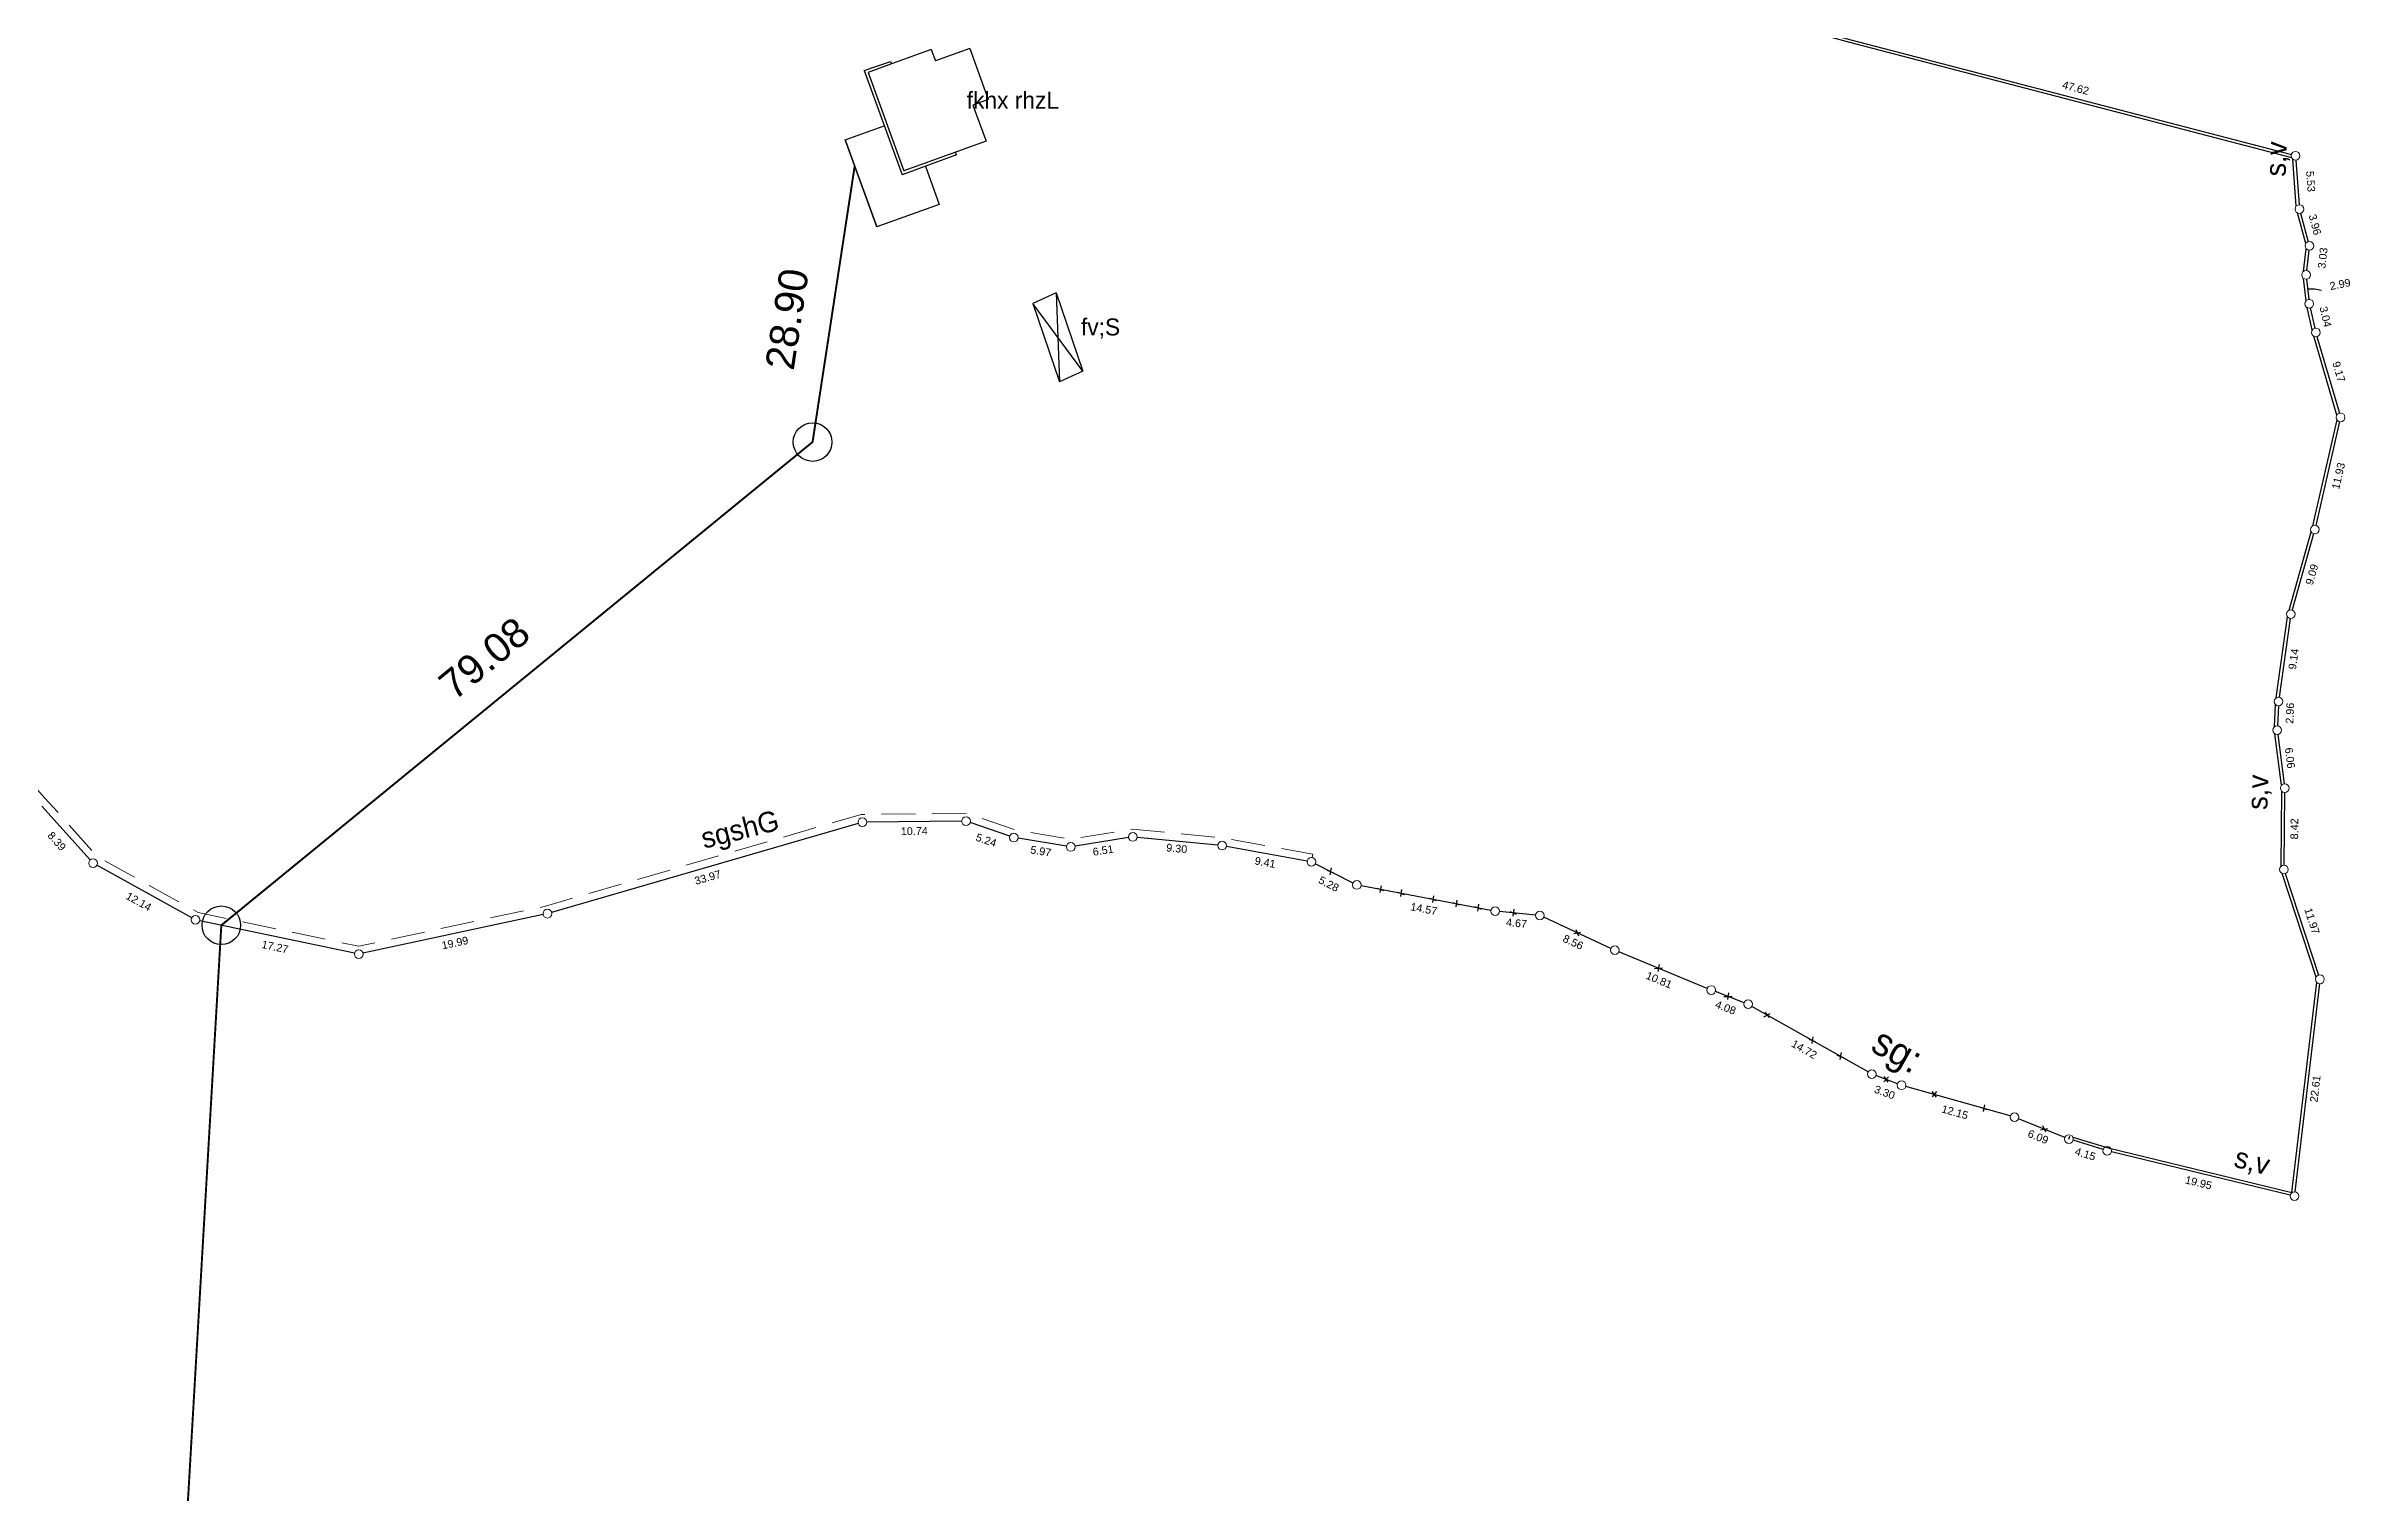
# Model space of a CAD drawing. Header units: inches. Extents: x 155808 to 157349, y 191551 to 192157.
# Drawn here: x 157109.5 to 157348.9, y 191902.9 to 192052.6 of the extents above; entities that cross this region are included whole.
import ezdxf

# ---------------------------------------------------------------- set-up
doc = ezdxf.new("R2010")
doc.units = ezdxf.units.IN
doc.header["$MEASUREMENT"] = 0
doc.header["$PDMODE"] = 32
doc.header["$PDSIZE"] = 0.5
doc.linetypes.add('DASHED_LINE', pattern=[0.75, 0.5, -0.25])
doc.layers.add('DIMENSION', color=140, linetype='Continuous')
doc.layers.add('selk', color=7, linetype='Continuous')
doc.layers.add('STONE WALL', color=2, linetype='Continuous', lineweight=18)
doc.layers.add('SUB CIRCLE', color=2, linetype='Continuous', lineweight=20)
doc.styles.get("Standard").update_dxf_attribs({"font": 'arial.ttf'})
doc.styles.add('STYLE2', font='ara-4.shx')
doc.dimstyles.new('1-250', dxfattribs={"dimtxt": 3, "dimasz": 0.18, "dimexe": 0.18, "dimexo": 0.0625, "dimgap": 0.09, "dimtad": 0, "dimzin": 0, "dimdsep": 46, "dimtxsty": 'Standard', "dimcen": 0.09, "dimse1": 1, "dimse2": 1, "dimsd1": 1, "dimsd2": 1, "dimadec": 0, "dimazin": 0, "dimtfac": 1, "dimtix": 1, "dimtmove": 2, "dimatfit": 3, "dimfxl": 1, "dimtolj": 1, "dimtzin": 0, "dimarcsym": 0})
doc.dimstyles.get("Standard").update_dxf_attribs({"dimtxt": 0.18, "dimasz": 0.18, "dimexe": 0.18, "dimexo": 0.0625, "dimgap": 0.09, "dimtad": 0, "dimtih": 1, "dimtoh": 1, "dimdec": 4, "dimzin": 0, "dimdsep": 46, "dimtxsty": 'Standard', "dimcen": 0.09, "dimadec": 0, "dimazin": 0, "dimtfac": 1, "dimtdec": 4, "dimtofl": 0, "dimtmove": 0, "dimatfit": 3, "dimfxl": 1, "dimtolj": 1, "dimtzin": 0, "dimarcsym": 0})

# ---------------------------------------------------------------- blocks, each defined once
blk = doc.blocks.new('*D79')
at = {"layer": 'DEFPOINTS', "color": 0, "transparency": 16777216}
for p in [(159875.81, 191622.81), (159876.76, 191623.66, 0.91), (159882.37, 191617.43, 0.91)]:
    blk.add_point(p, dxfattribs=at)
at = {"layer": 'DIMENSION', "color": 0, "transparency": 16777216, "insert": (159878.62, 191619.69), "char_height": 0.8, "attachment_point": 5, "rotation": 311.9694}
blk.add_mtext('\\A1;8.39', dxfattribs=at)
blk = doc.blocks.new('*D80')
at = {"layer": 'DEFPOINTS', "color": 0, "transparency": 16777216}
for p in [(159882.37, 191617.43, 0.91), (159892.42, 191610.51), (159893, 191611.55, 0.91)]:
    blk.add_point(p, dxfattribs=at)
at = {"layer": 'DIMENSION', "color": 0, "transparency": 16777216, "insert": (159887.11, 191613.45), "char_height": 0.8, "attachment_point": 5, "rotation": 331.0682}
blk.add_mtext('\\A1;12.14', dxfattribs=at)
blk = doc.blocks.new('*D81')
at = {"layer": 'DEFPOINTS', "color": 0, "transparency": 16777216}
for p in [(159893, 191611.55, 0.91), (159909.9, 191608, 0.91), (159909.68, 191606.99)]:
    blk.add_point(p, dxfattribs=at)
at = {"layer": 'DIMENSION', "color": 0, "transparency": 16777216, "insert": (159901.23, 191608.76), "char_height": 0.8, "attachment_point": 5, "rotation": 348.133}
blk.add_mtext('\\A1;17.27', dxfattribs=at)
blk = doc.blocks.new('*D82')
at = {"layer": 'DEFPOINTS', "color": 0, "transparency": 16777216}
for p in [(159929.44, 191612.19, 0.91), (159909.9, 191608, 0.91), (159910.1, 191607.08)]:
    blk.add_point(p, dxfattribs=at)
at = {"layer": 'DIMENSION', "color": 0, "transparency": 16777216, "insert": (159919.87, 191609.17), "char_height": 0.8, "attachment_point": 5, "rotation": 12.1042}
blk.add_mtext('\\A1;19.99', dxfattribs=at)
blk = doc.blocks.new('*D83')
at = {"layer": 'DEFPOINTS', "color": 0, "transparency": 16777216}
for p in [(159962.07, 191621.67, 0.91), (159962.36, 191620.68), (159929.44, 191612.19, 0.91)]:
    blk.add_point(p, dxfattribs=at)
at = {"layer": 'DIMENSION', "color": 0, "transparency": 16777216, "insert": (159946.05, 191615.94), "char_height": 0.8, "attachment_point": 5, "rotation": 16.194}
blk.add_mtext('\\A1;33.97', dxfattribs=at)
blk = doc.blocks.new('*D84')
at = {"layer": 'DEFPOINTS', "color": 0, "transparency": 16777216}
for p in [(159962.07, 191621.67, 0.91), (159972.81, 191621.76, 0.91), (159972.82, 191620.79)]:
    blk.add_point(p, dxfattribs=at)
at = {"layer": 'DIMENSION', "color": 0, "transparency": 16777216, "insert": (159967.45, 191620.74), "char_height": 0.8, "attachment_point": 5, "rotation": 0.4909}
blk.add_mtext('\\A1;10.74', dxfattribs=at)
blk = doc.blocks.new('*D85')
at = {"layer": 'DEFPOINTS', "color": 0, "transparency": 16777216}
for p in [(159972.43, 191620.64), (159972.81, 191621.76, 0.91), (159977.76, 191620.07, 0.91)]:
    blk.add_point(p, dxfattribs=at)
at = {"layer": 'DIMENSION', "color": 0, "transparency": 16777216, "insert": (159974.9, 191619.8), "char_height": 0.8, "attachment_point": 5, "rotation": 341.1221}
blk.add_mtext('\\A1;5.24', dxfattribs=at)
blk = doc.blocks.new('*D86')
at = {"layer": 'DEFPOINTS', "color": 0, "transparency": 16777216}
for p in [(159977.76, 191620.07, 0.91), (159977.61, 191619.14), (159983.66, 191619.1, 0.91)]:
    blk.add_point(p, dxfattribs=at)
at = {"layer": 'DIMENSION', "color": 0, "transparency": 16777216, "insert": (159980.56, 191618.66), "char_height": 0.8, "attachment_point": 5, "rotation": 350.6638}
blk.add_mtext('\\A1;5.97', dxfattribs=at)
blk = doc.blocks.new('*D87')
at = {"layer": 'DEFPOINTS', "color": 0, "transparency": 16777216}
for p in [(159990.08, 191620.14, 0.91), (159983.66, 191619.1, 0.91), (159990.22, 191619.26)]:
    blk.add_point(p, dxfattribs=at)
at = {"layer": 'DIMENSION', "color": 0, "transparency": 16777216, "insert": (159987.01, 191618.74), "char_height": 0.8, "attachment_point": 5, "rotation": 9.1859}
blk.add_mtext('\\A1;6.51', dxfattribs=at)
blk = doc.blocks.new('*D88')
at = {"layer": 'DEFPOINTS', "color": 0, "transparency": 16777216}
for p in [(159990.08, 191620.14, 0.91), (159999.26, 191618.49), (159999.33, 191619.24, 0.91)]:
    blk.add_point(p, dxfattribs=at)
at = {"layer": 'DIMENSION', "color": 0, "transparency": 16777216, "insert": (159994.64, 191618.94), "char_height": 0.8, "attachment_point": 5, "rotation": 354.4452}
blk.add_mtext('\\A1;9.30', dxfattribs=at)
blk = doc.blocks.new('*D89')
at = {"layer": 'DEFPOINTS', "color": 0, "transparency": 16777216}
for p in [(159999.17, 191618.34), (159999.33, 191619.24, 0.91), (160008.59, 191617.55, 0.91)]:
    blk.add_point(p, dxfattribs=at)
at = {"layer": 'DIMENSION', "color": 0, "transparency": 16777216, "insert": (160003.8, 191617.5), "char_height": 0.8, "attachment_point": 5, "rotation": 349.6794}
blk.add_mtext('\\A1;9.41', dxfattribs=at)
blk = doc.blocks.new('*D90')
at = {"layer": 'DEFPOINTS', "color": 0, "transparency": 16777216}
for p in [(160008.59, 191617.55, 0.91), (160008.03, 191616.46), (160013.3, 191615.16, 0.91)]:
    blk.add_point(p, dxfattribs=at)
at = {"layer": 'DIMENSION', "color": 0, "transparency": 16777216, "insert": (160010.39, 191615.27), "char_height": 0.8, "attachment_point": 5, "rotation": 333.1148}
blk.add_mtext('\\A1;5.28', dxfattribs=at)
blk = doc.blocks.new('*D91')
at = {"layer": 'DEFPOINTS', "color": 0, "transparency": 16777216}
for p in [(160013.3, 191615.16, 0.91), (160027.4, 191611.32), (160027.61, 191612.45, 0.91)]:
    blk.add_point(p, dxfattribs=at)
at = {"layer": 'DIMENSION', "color": 0, "transparency": 16777216, "insert": (160020.24, 191612.68), "char_height": 0.8, "attachment_point": 5, "rotation": 349.2724}
blk.add_mtext('\\A1;14.57', dxfattribs=at)
blk = doc.blocks.new('*D92')
at = {"layer": 'DEFPOINTS', "color": 0, "transparency": 16777216}
for p in [(160027.52, 191611.43), (160027.61, 191612.45, 0.91), (160032.26, 191612.01, 0.91)]:
    blk.add_point(p, dxfattribs=at)
at = {"layer": 'DIMENSION', "color": 0, "transparency": 16777216, "insert": (160029.84, 191611.21), "char_height": 0.8, "attachment_point": 5, "rotation": 354.5143}
blk.add_mtext('\\A1;4.67', dxfattribs=at)
blk = doc.blocks.new('*D93')
at = {"layer": 'DEFPOINTS', "color": 0, "transparency": 16777216}
for p in [(160031.81, 191611.04), (160032.26, 191612.01, 0.91), (160040.03, 191608.41, 0.91)]:
    blk.add_point(p, dxfattribs=at)
at = {"layer": 'DIMENSION', "color": 0, "transparency": 16777216, "insert": (160035.7, 191609.24), "char_height": 0.8, "attachment_point": 5, "rotation": 335.1804}
blk.add_mtext('\\A1;8.56', dxfattribs=at)
blk = doc.blocks.new('*D94')
at = {"layer": 'DEFPOINTS', "color": 0, "transparency": 16777216}
for p in [(160040.03, 191608.41, 0.91), (160039.6, 191607.39), (160050.01, 191604.28, 0.91)]:
    blk.add_point(p, dxfattribs=at)
at = {"layer": 'DIMENSION', "color": 0, "transparency": 16777216, "insert": (160044.6, 191605.32), "char_height": 0.8, "attachment_point": 5, "rotation": 337.538}
blk.add_mtext('\\A1;10.81', dxfattribs=at)
blk = doc.blocks.new('*D95')
at = {"layer": 'DEFPOINTS', "color": 0, "transparency": 16777216}
for p in [(160049.6, 191603.21), (160050.01, 191604.28, 0.91), (160053.82, 191602.82, 0.91)]:
    blk.add_point(p, dxfattribs=at)
at = {"layer": 'DIMENSION', "color": 0, "transparency": 16777216, "insert": (160051.5, 191602.47), "char_height": 0.8, "attachment_point": 5, "rotation": 338.9443}
blk.add_mtext('\\A1;4.08', dxfattribs=at)
blk = doc.blocks.new('*D96')
at = {"layer": 'DEFPOINTS', "color": 0, "transparency": 16777216}
for p in [(160053.82, 191602.82, 0.91), (160066.05, 191594.54), (160066.64, 191595.58, 0.91)]:
    blk.add_point(p, dxfattribs=at)
at = {"layer": 'DIMENSION', "color": 0, "transparency": 16777216, "insert": (160059.64, 191598.15), "char_height": 0.8, "attachment_point": 5, "rotation": 330.5583}
blk.add_mtext('\\A1;14.72', dxfattribs=at)
blk = doc.blocks.new('*D97')
at = {"layer": 'DEFPOINTS', "color": 0, "transparency": 16777216}
for p in [(160066.19, 191594.36), (160066.64, 191595.58, 0.91), (160069.73, 191594.42, 0.91)]:
    blk.add_point(p, dxfattribs=at)
at = {"layer": 'DIMENSION', "color": 0, "transparency": 16777216, "insert": (160067.97, 191593.69), "char_height": 0.8, "attachment_point": 5, "rotation": 339.4094}
blk.add_mtext('\\A1;3.30', dxfattribs=at)
blk = doc.blocks.new('*D98')
at = {"layer": 'DEFPOINTS', "color": 0, "transparency": 16777216}
for p in [(160069.73, 191594.42, 0.91), (160081.42, 191591.13, 0.91), (160081.1, 191589.99)]:
    blk.add_point(p, dxfattribs=at)
at = {"layer": 'DIMENSION', "color": 0, "transparency": 16777216, "insert": (160075.25, 191591.64), "char_height": 0.8, "attachment_point": 5, "rotation": 344.2827}
blk.add_mtext('\\A1;12.15', dxfattribs=at)
blk = doc.blocks.new('*D99')
at = {"layer": 'DEFPOINTS', "color": 0, "transparency": 16777216}
for p in [(160081.42, 191591.13, 0.91), (160087.06, 191588.86, 0.91), (160086.7, 191587.95)]:
    blk.add_point(p, dxfattribs=at)
at = {"layer": 'DIMENSION', "color": 0, "transparency": 16777216, "insert": (160083.87, 191589.08), "char_height": 0.8, "attachment_point": 5, "rotation": 338.0884}
blk.add_mtext('\\A1;6.09', dxfattribs=at)
blk = doc.blocks.new('*D100')
at = {"layer": 'DEFPOINTS', "color": 0, "transparency": 16777216}
for p in [(160087.06, 191588.86, 0.91), (160090.74, 191586.7), (160091.03, 191587.64, 0.91)]:
    blk.add_point(p, dxfattribs=at)
at = {"layer": 'DIMENSION', "color": 0, "transparency": 16777216, "insert": (160088.76, 191587.31), "char_height": 0.8, "attachment_point": 5, "rotation": 342.949}
blk.add_mtext('\\A1;4.15', dxfattribs=at)
blk = doc.blocks.new('*D101')
at = {"layer": 'DEFPOINTS', "color": 0, "transparency": 16777216}
for p in [(160091.03, 191587.64, 0.91), (160110.19, 191581.98), (160110.42, 191582.94, 0.91)]:
    blk.add_point(p, dxfattribs=at)
at = {"layer": 'DIMENSION', "color": 0, "transparency": 16777216, "insert": (160100.49, 191584.34), "char_height": 0.8, "attachment_point": 5, "rotation": 346.3552}
blk.add_mtext('\\A1;19.95', dxfattribs=at)
blk = doc.blocks.new('*D102')
at = {"layer": 'DEFPOINTS', "color": 0, "transparency": 16777216}
for p in [(160113.06, 191605.4, 0.91), (160113.9, 191605.3), (160110.42, 191582.94, 0.91)]:
    blk.add_point(p, dxfattribs=at)
at = {"layer": 'DIMENSION', "color": 0, "transparency": 16777216, "insert": (160112.58, 191594.07), "char_height": 0.8, "attachment_point": 5, "rotation": 83.2801}
blk.add_mtext('\\A1;22.61', dxfattribs=at)
blk = doc.blocks.new('*D103')
at = {"layer": 'DEFPOINTS', "color": 0, "transparency": 16777216}
for p in [(160109.33, 191616.77, 0.91), (160110.38, 191617.11), (160113.06, 191605.4, 0.91)]:
    blk.add_point(p, dxfattribs=at)
at = {"layer": 'DIMENSION', "color": 0, "transparency": 16777216, "insert": (160112.24, 191611.43), "char_height": 0.8, "attachment_point": 5, "rotation": 288.158}
blk.add_mtext('\\A1;11.97', dxfattribs=at)
blk = doc.blocks.new('*D104')
at = {"layer": 'DEFPOINTS', "color": 0, "transparency": 16777216}
for p in [(160109.41, 191625.19, 0.91), (160110.46, 191625.18), (160109.33, 191616.77, 0.91)]:
    blk.add_point(p, dxfattribs=at)
at = {"layer": 'DIMENSION', "color": 0, "transparency": 16777216, "insert": (160110.42, 191620.97), "char_height": 0.8, "attachment_point": 5, "rotation": 89.4689}
blk.add_mtext('\\A1;8.42', dxfattribs=at)
blk = doc.blocks.new('*D105')
at = {"layer": 'DEFPOINTS', "color": 0, "transparency": 16777216}
for p in [(160108.64, 191631.19, 0.91), (160109.41, 191625.19, 0.91), (160110.34, 191625.31)]:
    blk.add_point(p, dxfattribs=at)
at = {"layer": 'DIMENSION', "color": 0, "transparency": 16777216, "insert": (160109.96, 191628.31), "char_height": 0.8, "attachment_point": 5, "rotation": 277.3127}
blk.add_mtext('\\A1;6.06', dxfattribs=at)
blk = doc.blocks.new('*D106')
at = {"layer": 'DEFPOINTS', "color": 0, "transparency": 16777216}
for p in [(160108.78, 191634.15, 0.91), (160108.64, 191631.19, 0.91), (160109.86, 191631.14)]:
    blk.add_point(p, dxfattribs=at)
at = {"layer": 'DIMENSION', "color": 0, "transparency": 16777216, "insert": (160109.95, 191632.95), "char_height": 0.8, "attachment_point": 5, "rotation": 87.3693}
blk.add_mtext('\\A1;2.96', dxfattribs=at)
blk = doc.blocks.new('*D107')
at = {"layer": 'DEFPOINTS', "color": 0, "transparency": 16777216}
for p in [(160110.06, 191643.21, 0.91), (160110.97, 191643.08), (160108.78, 191634.15, 0.91)]:
    blk.add_point(p, dxfattribs=at)
at = {"layer": 'DIMENSION', "color": 0, "transparency": 16777216, "insert": (160110.33, 191638.55), "char_height": 0.8, "attachment_point": 5, "rotation": 81.9514}
blk.add_mtext('\\A1;9.14', dxfattribs=at)
blk = doc.blocks.new('*D108')
at = {"layer": 'DEFPOINTS', "color": 0, "transparency": 16777216}
for p in [(160112.53, 191651.95, 0.91), (160110.06, 191643.21, 0.91), (160110.99, 191642.94)]:
    blk.add_point(p, dxfattribs=at)
at = {"layer": 'DIMENSION', "color": 0, "transparency": 16777216, "insert": (160112.23, 191647.31), "char_height": 0.8, "attachment_point": 5, "rotation": 74.214}
blk.add_mtext('\\A1;9.09', dxfattribs=at)
blk = doc.blocks.new('*D109')
at = {"layer": 'DEFPOINTS', "color": 0, "transparency": 16777216}
for p in [(160115.2, 191663.58, 0.91), (160116.31, 191663.32), (160112.53, 191651.95, 0.91)]:
    blk.add_point(p, dxfattribs=at)
at = {"layer": 'DIMENSION', "color": 0, "transparency": 16777216, "insert": (160114.98, 191657.51), "char_height": 0.8, "attachment_point": 5, "rotation": 77.0414}
blk.add_mtext('\\A1;11.93', dxfattribs=at)
blk = doc.blocks.new('*D110')
at = {"layer": 'DEFPOINTS', "color": 0, "transparency": 16777216}
for p in [(160112.63, 191672.37, 0.91), (160113.73, 191672.7), (160115.2, 191663.58, 0.91)]:
    blk.add_point(p, dxfattribs=at)
at = {"layer": 'DIMENSION', "color": 0, "transparency": 16777216, "insert": (160115.02, 191668.3), "char_height": 0.8, "attachment_point": 5, "rotation": 286.2957}
blk.add_mtext('\\A1;9.17', dxfattribs=at)
blk = doc.blocks.new('*D111')
at = {"layer": 'DEFPOINTS', "color": 0, "transparency": 16777216}
for p in [(160111.96, 191675.34, 0.91), (160112.63, 191672.37, 0.91), (160113.94, 191672.67)]:
    blk.add_point(p, dxfattribs=at)
at = {"layer": 'DIMENSION', "color": 0, "transparency": 16777216, "insert": (160113.64, 191673.99), "char_height": 0.8, "attachment_point": 5, "rotation": 282.7984}
blk.add_mtext('\\A1;3.04', dxfattribs=at)
blk = doc.blocks.new('*D112')
at = {"layer": 'DEFPOINTS', "color": 0, "transparency": 16777216}
for p in [(160116.63, 191677.65), (160114.05, 191675.31, 0.91), (160116.98, 191675.9, 0.91)]:
    blk.add_point(p, dxfattribs=at)
at = {"layer": 'DIMENSION', "color": 0, "transparency": 16777216, "insert": (160115.16, 191677.35), "char_height": 0.8, "attachment_point": 5, "rotation": 11.3619}
blk.add_mtext('\\A1;2.99', dxfattribs=at)
blk = doc.blocks.new('*D113')
at = {"layer": 'DEFPOINTS', "color": 0, "transparency": 16777216}
for p in [(160111.97, 191681.32, 0.91), (160111.62, 191678.32, 0.91), (160113.13, 191678.14)]:
    blk.add_point(p, dxfattribs=at)
at = {"layer": 'DIMENSION', "color": 0, "transparency": 16777216, "insert": (160113.35, 191680.07), "char_height": 0.8, "attachment_point": 5, "rotation": 83.434}
blk.add_mtext('\\A1;3.03', dxfattribs=at)
blk = doc.blocks.new('*D114')
at = {"layer": 'DEFPOINTS', "color": 0, "transparency": 16777216}
for p in [(160110.93, 191685.14, 0.91), (160111.97, 191681.32, 0.91), (160113.07, 191681.62)]:
    blk.add_point(p, dxfattribs=at)
at = {"layer": 'DIMENSION', "color": 0, "transparency": 16777216, "insert": (160112.55, 191683.53), "char_height": 0.8, "attachment_point": 5, "rotation": 285.1637}
blk.add_mtext('\\A1;3.96', dxfattribs=at)
blk = doc.blocks.new('*D115')
at = {"layer": 'DEFPOINTS', "color": 0, "transparency": 16777216}
for p in [(160110.54, 191690.66, 0.91), (160110.93, 191685.14, 0.91), (160112.3, 191685.24)]:
    blk.add_point(p, dxfattribs=at)
at = {"layer": 'DIMENSION', "color": 0, "transparency": 16777216, "insert": (160112.1, 191688), "char_height": 0.8, "attachment_point": 5, "rotation": 274.1255}
blk.add_mtext('\\A1;5.53', dxfattribs=at)
blk = doc.blocks.new('*D116')
at = {"layer": 'DEFPOINTS', "color": 0, "transparency": 16777216}
for p in [(160064.72, 191703.69), (160064.46, 191702.67, 0.91), (160110.54, 191690.66, 0.91)]:
    blk.add_point(p, dxfattribs=at)
at = {"layer": 'DIMENSION', "color": 0, "transparency": 16777216, "insert": (160087.76, 191697.68), "char_height": 0.8, "attachment_point": 5, "rotation": 345.3909}
blk.add_mtext('\\A1;47.62', dxfattribs=at)
blk = doc.blocks.new('*D130')
at = {"layer": 'DEFPOINTS', "color": 0, "transparency": 16777216}
for p in [(157115.41, 192150.91), (157117.64, 192151.19, 236.06), (157141.86, 191958.62, 236.06)]:
    blk.add_point(p, dxfattribs=at)
at = {"color": 0, "transparency": 16777216, "insert": (157122.75, 192092.57), "char_height": 3, "attachment_point": 5, "rotation": 277.1668}
blk.add_mtext('\\A1;194.10', dxfattribs=at)
blk = doc.blocks.new('*D131')
at = {"layer": 'DEFPOINTS', "color": 0, "transparency": 16777216}
for p in [(157188.77, 192040.89), (157193.24, 192040.2), (157188.88, 192011.63)]:
    blk.add_point(p, dxfattribs=at)
at = {"color": 0, "transparency": 16777216, "insert": (157186.24, 192024.36), "char_height": 3, "attachment_point": 5, "rotation": 81.3127}
blk.add_mtext('\\A1;28.90', dxfattribs=at)
blk = doc.blocks.new('*D137')
at = {"layer": 'DEFPOINTS', "color": 0, "transparency": 16777216}
for p in [(157186.24, 192014.86), (157188.88, 192011.63), (157127.63, 191961.61)]:
    blk.add_point(p, dxfattribs=at)
at = {"color": 0, "transparency": 16777216, "insert": (157154.88, 191989.24), "char_height": 3, "attachment_point": 5, "rotation": 39.2431}
blk.add_mtext('\\A1;79.08', dxfattribs=at)
blk = doc.blocks.new('*D138')
at = {"layer": 'DEFPOINTS', "color": 0, "transparency": 16777216}
for p in [(157127.63, 191961.61), (157110.42, 191799.05), (157118.16, 191798.6)]:
    blk.add_point(p, dxfattribs=at)
at = {"color": 0, "transparency": 16777216, "insert": (157114.89, 191876.16), "char_height": 3, "attachment_point": 5, "rotation": 86.6772}
blk.add_mtext('\\A1;163.28', dxfattribs=at)
blk = doc.blocks.new('esgt')
at = {"color": 0, "flags": 128}
for points, elevation in [([(160110.13672, 191690.45395), (160064.37845, 191702.38083), (160040.83409, 191708.83664)], 0.907), ([(159969.20995, 191701.64865), (159965.09709, 191700.1592)], 19.311), ([(159969.20995, 191701.64865), (159969.63671, 191700.47371)], 19.311), ([(159973.19095, 191701.76465), (159969.63671, 191700.47371)], 17.68), ([(159973.19095, 191701.76465), (159975.11178, 191696.47624)], 17.68), ([(159962.26695, 191699.49465), (159965.00095, 191700.42465)], 20.108), ([(159962.26695, 191699.49465), (159966.18839, 191688.69814)], 20.108), ([(159962.54893, 191699.59707), (159962.55103, 191699.59129)], 20.108), ([(159965.09709, 191700.1592), (159962.66554, 191699.27603)], 19.311), ([(159962.66554, 191699.27603), (159966.36795, 191689.08253)], 20.108), ([(159965.00095, 191700.42465), (159965.09709, 191700.1592)], 20.108), ([(159975.11178, 191696.47624), (159973.53053, 191695.90191)], 11.897), ([(159973.53053, 191695.90191), (159974.88395, 191692.17565)], 10.126), ([(159960.29395, 191692.29665), (159964.34671, 191693.76867)], 14.903), ([(159963.56795, 191683.28265), (159960.29395, 191692.29665)], 14.903), ([(159960.29395, 191692.29665), (159963.56795, 191683.28265)], 14.903), ([(159974.88395, 191692.17565), (159966.36795, 191689.08253)], 10.126), ([(159971.82791, 191690.74649), (159966.18839, 191688.69814)], 10.126), ([(159968.60042, 191689.57422), (159970.03495, 191685.62465)], 14.908), ([(159971.82791, 191690.74649), (159971.71844, 191691.0259)], 10.126), ([(160110.6116, 191685.45461), (160110.26186, 191690.30353)], 0.907), ([(159970.03495, 191685.62465), (159963.56795, 191683.28265)], 14.908), ([(160111.59266, 191681.56791), (160110.73314, 191684.73945)], 0.907), ([(160111.36428, 191678.68417), (160111.63357, 191681.02375)], 0.907), ([(160111.62242, 191675.64051), (160111.36323, 191677.94988)], 0.907), ([(159982.13595, 191676.47065), (159979.72195, 191675.37665), (159982.48595, 191667.26865)], 9.478), ([(159984.89995, 191668.36265), (159979.72195, 191675.37665)], 9.423), ([(159982.13595, 191676.47065), (159984.89995, 191668.36265)], 9.478), ([(159982.13595, 191676.47065), (159982.48595, 191667.26865)], 9.478), ([(160112.26511, 191672.63428), (160111.73971, 191674.94712)], 0.907), ([(160114.82189, 191663.81341), (160112.43812, 191671.96754)], 0.907), ([(159984.89995, 191668.36265), (159982.48595, 191667.26865)], 9.423), ([(160112.31181, 191652.3448), (160114.83638, 191663.31606)], 0.907), ([(160109.85952, 191643.61103), (160112.14902, 191651.70951)], 0.907), ([(160108.52687, 191634.52876), (160109.71295, 191642.91655)], 0.907), ([(160108.35667, 191631.54348), (160108.46188, 191633.83337)], 0.907), ([(160109.0717, 191625.48115), (160108.38609, 191630.82379)], 0.907), ([(160109.03708, 191617.10983), (160109.10886, 191624.85404)], 0.907), ([(160112.67537, 191605.62087), (160109.15342, 191616.35946)], 0.907), ([(160087.47359, 191589.05012), (160091.11239, 191587.93408), (160110.16064, 191583.31007), (160112.72777, 191605.09765)], 0.907), ([(160087.06495, 191588.86165), (160087.15292, 191589.14847)], 0.907), ([(160087.15324, 191589.1495), (160087.16509, 191589.14473)], 0.907)]:
    blk.add_lwpolyline(points, dxfattribs=dict(at, elevation=elevation))
at = {"color": 3, "elevation": 0.907, "flags": 128}
for points in [[(160041.02394, 191709.09566), (160064.45595, 191702.67065), (160110.1015, 191690.77316)], [(160110.56933, 191690.21082), (160110.90258, 191685.59049)], [(160111.05266, 191684.70732), (160111.85224, 191681.75699)], [(160111.9185, 191680.87561), (160111.67541, 191678.7637)], [(160111.67414, 191677.86946), (160111.90777, 191675.78785)], [(160112.05764, 191674.90183), (160112.53227, 191672.81247)], [(160112.75822, 191671.94173), (160115.07769, 191664.00758)], [(160115.10304, 191663.13712), (160112.62987, 191652.38919)], [(160112.40653, 191651.51763), (160110.17938, 191643.63968)], [(160109.99395, 191642.76109), (160108.83996, 191634.60022)], [(160108.7563, 191633.70513), (160108.66161, 191631.64418)], [(160108.69823, 191630.74832), (160109.35468, 191625.63299)], [(160109.40778, 191624.73667), (160109.33813, 191617.22164)], [(159882.07202, 191617.76123), (159877.06588, 191623.32708)], [(159961.63781, 191621.54415), (159929.8761, 191612.32016)], [(159972.35797, 191621.7578), (159962.51994, 191621.67351)], [(159977.33616, 191620.21325), (159973.23375, 191621.61606)], [(159983.21192, 191619.17166), (159978.20599, 191619.99465)], [(159989.63673, 191620.06582), (159984.10018, 191619.17049)], [(159998.88707, 191619.28121), (159990.52884, 191620.0941)], [(160008.14524, 191617.63328), (159999.77767, 191619.15703)], [(160012.89859, 191615.36715), (160008.98932, 191617.34916)], [(159892.60412, 191611.77135), (159882.76679, 191617.20896)], [(160027.17282, 191612.53542), (160013.74209, 191615.07989)], [(160109.47419, 191616.34406), (160112.92472, 191605.82325)], [(159909.45657, 191608.09519), (159893.43834, 191611.46112)], [(159929.00396, 191612.10029), (159910.33695, 191608.09702)], [(160031.81102, 191612.04867), (160028.06289, 191612.40864)], [(160039.61952, 191608.60155), (160032.66739, 191611.81676)], [(160049.59909, 191604.45559), (160040.44381, 191608.24072)], [(160053.403, 191602.97933), (160050.43491, 191604.12198)], [(160113.0123, 191604.94875), (160110.47161, 191583.38556)], [(160066.25107, 191595.80285), (160054.21484, 191602.59646)], [(160069.3067, 191594.58091), (160067.06421, 191595.42339)], [(160080.98578, 191591.25456), (160070.16113, 191594.30075)], [(160086.64746, 191589.02958), (160081.83645, 191590.96473)], [(160090.60273, 191587.7766), (160087.49517, 191588.7297)], [(160109.98165, 191583.04481), (160091.47025, 191587.5385)]]:
    blk.add_lwpolyline(points, dxfattribs=at)
at = {"layer": 'DIMENSION'}
blk.add_arc((160112.22848, 191673.7013, 0.907), 3.15782, 71.4961025, 97.9640587, dxfattribs=at)
at = {"layer": 'selk', "color": 0, "elevation": 0.907, "flags": 128}
for points in [[(160010.20475, 191616.68694), (160010.88316, 191616.4297)], [(160010.63093, 191616.93516), (160010.50887, 191616.22782)], [(160015.80084, 191615.08708), (160015.67877, 191614.37974)], [(160015.37466, 191614.83886), (160016.05307, 191614.58162)], [(160017.50177, 191614.43588), (160018.18018, 191614.17864)], [(160017.92794, 191614.6841), (160017.80588, 191613.97675)], [(160020.82477, 191613.80633), (160021.50318, 191613.54909)], [(160021.25094, 191614.05455), (160021.12888, 191613.34721)], [(160023.2313, 191613.35041), (160023.90972, 191613.09317)], [(160023.65748, 191613.59863), (160023.53542, 191612.89128)], [(160025.48719, 191612.92303), (160026.1656, 191612.66579)], [(160025.91337, 191613.17125), (160025.79131, 191612.4639)], [(160029.56439, 191612.65546), (160029.44233, 191611.94811)], [(160029.13822, 191612.40724), (160029.81663, 191612.15)], [(160035.76568, 191610.13598), (160036.47798, 191610.27395)], [(160035.99763, 191610.57123), (160036.26579, 191609.9054)], [(160044.11577, 191606.50083), (160044.9656, 191606.58774)], [(160044.61167, 191606.92967), (160044.48961, 191606.22232)], [(160051.30045, 191603.62402), (160052.18046, 191603.6223)], [(160051.80504, 191604.00471), (160051.68298, 191603.29737)], [(160055.46103, 191601.51669), (160056.09581, 191601.86808)], [(160055.54708, 191602.00232), (160056.00793, 191601.45199)], [(160060.10995, 191599.20243), (160060.78836, 191598.94519)], [(160060.53613, 191599.45065), (160060.41407, 191598.7433)], [(160063.02624, 191597.55639), (160063.70465, 191597.29914)], [(160063.45242, 191597.8046), (160063.33036, 191597.09726)], [(160067.88462, 191595.33863), (160068.31599, 191594.75525)], [(160068.37733, 191595.31681), (160067.89198, 191594.78796)], [(160072.85659, 191593.77601), (160073.30816, 191593.20811)], [(160073.34977, 191593.77148), (160072.88326, 191593.22594)], [(160077.87363, 191592.16553), (160078.55204, 191591.90829)], [(160078.29981, 191592.41375), (160078.17775, 191591.70641)], [(160084.11613, 191589.81403), (160084.82478, 191589.9697)], [(160084.33717, 191590.25492), (160084.62183, 191589.59598)]]:
    blk.add_lwpolyline(points, dxfattribs=at)
at = {"layer": 'STONE WALL', "linetype": 'DASHED_LINE', "ltscale": 7, "elevation": 0.907, "flags": 128}
for points in [[(159851.86959, 191652.19762), (159857.81472, 191647.15238), (159860.93226, 191643.42535), (159865.46409, 191637.80259), (159867.35879, 191634.04446), (159870.8538, 191631.36883), (159877.35863, 191624.1979), (159882.87776, 191618.06171), (159893.27992, 191612.31188), (159909.89526, 191608.82048), (159929.24827, 191612.97088), (159961.95279, 191622.46868), (159972.93762, 191622.5628), (159977.95762, 191620.84623), (159983.65702, 191619.90922), (159990.0554, 191620.94391), (159999.44553, 191620.03068), (160008.73128, 191618.33971)], [(160008.73128, 191618.33971), (160008.66858, 191617.99537)]]:
    blk.add_lwpolyline(points, dxfattribs=at)
at = {"layer": 'SUB CIRCLE'}
for centre in [(160110.53695, 191690.65965, 0.907), (160110.93495, 191685.14165, 0.907), (160111.96995, 191681.32265, 0.907), (160111.62395, 191678.31665, 0.907), (160111.95795, 191675.34065, 0.907), (160112.63195, 191672.37365, 0.907), (160115.20395, 191663.57565, 0.907), (160112.52895, 191651.95065, 0.907), (160110.05695, 191643.20665, 0.907), (160108.77695, 191634.15465, 0.907), (160108.64095, 191631.19465, 0.907), (160109.41195, 191625.18665, 0.907), (159962.06995, 191621.66965, -0.062), (159972.80795, 191621.76165, 0.907), (159977.76195, 191620.06765, 0.907), (159990.08095, 191620.13765, 0.907), (159999.33495, 191619.23765, 0.907), (159882.37295, 191617.42665, 0.907), (159983.65595, 191619.09865, 0.907), (160008.58795, 191617.55265, 0.907), (160013.29995, 191615.16365, 0.907), (160109.33395, 191616.77165, 0.907), (159929.44395, 191612.19465, 0.907), (160027.61495, 191612.45165, 0.907), (160032.25895, 191612.00565, 0.907), (159892.99795, 191611.55365, 0.907), (159909.89695, 191608.00265, 0.907), (160040.02795, 191608.41265, 0.907), (160113.06495, 191605.39565, 0.907), (160050.01495, 191604.28365, 0.907), (160053.82295, 191602.81765, 0.907), (160066.64295, 191595.58165, 0.907), (160069.72795, 191594.42265, 0.907), (160081.41895, 191591.13265, 0.907), (160087.06495, 191588.86165, 0.907), (160091.03295, 191587.64465, 0.907), (160110.41895, 191582.93865, 0.907)]:
    blk.add_circle(centre, 0.45, dxfattribs=at)
at = {"color": 4, "linetype": 'Continuous', "style": 'STYLE2'}
for s, p in [('fkhx rhzL', (159972.88786, 191695.52428)), ('fv;S', (159984.72032, 191672.05507))]:
    blk.add_text(s, height=1.76, dxfattribs=at).set_placement(p)
for s, height, rotation, p in [('s,v', 2.120371, 87.8515272, (160109.50754, 191688.47772)), ('s,v', 2.120371, 87.8515272, (160107.60036, 191622.91475)), ('sgshG', 2.120371, 14.1988029, (159945.67689, 191618.90908)), ('sg:', 2.88, 330.5391382, (160066.37064, 191598.06952)), ('s,v', 2.120371, 345.2929703, (160104.04181, 191586.02942))]:
    blk.add_text(s, height=height, rotation=rotation, dxfattribs=at).set_placement(p)
at = {"layer": 'DIMENSION'}
for p1, p2, distance, picture, middle in [((160110.53695, 191690.65965, 0.907), (160064.45595, 191702.67065, 0.907), -1.04935, '*D116', (160087.76113, 191697.68058)), ((160110.53695, 191690.65965, 0.907), (160110.93495, 191685.14165, 0.907), 1.3673, '*D115', (160112.09972, 191687.99902)), ((160110.93495, 191685.14165, 0.907), (160111.96995, 191681.32265, 0.907), 1.14191, '*D114', (160112.55461, 191683.53085)), ((160115.20395, 191663.57565, 0.907), (160112.63195, 191672.37365, 0.907), -1.1461, '*D110', (160115.01801, 191668.29624)), ((160112.52895, 191651.95065, 0.907), (160115.20395, 191663.57565, 0.907), -1.1387, '*D109', (160114.97615, 191657.5078)), ((160112.52895, 191651.95065, 0.907), (160110.05695, 191643.20665, 0.907), 0.96916, '*D108', (160112.22557, 191647.315)), ((160108.77695, 191634.15465, 0.907), (160110.05695, 191643.20665, 0.907), -0.92715, '*D107', (160110.33497, 191638.55084)), ((160108.64095, 191631.19465, 0.907), (160109.41195, 191625.18665, 0.907), 0.93642, '*D105', (160109.95526, 191628.30985)), ((160109.33395, 191616.77165, 0.907), (160109.41195, 191625.18665, 0.907), -1.04931, '*D104', (160110.42222, 191620.96943)), ((159882.37295, 191617.42665, 0.907), (159876.76495, 191623.66165, 0.907), 1.27863, '*D79', (159878.61829, 191619.68909)), ((159929.44395, 191612.19465, 0.907), (159962.06995, 191621.66965, 0.907), -1.03342, '*D83', (159946.04517, 191615.93974)), ((159962.06995, 191621.66965, 0.907), (159972.80795, 191621.76165, 0.907), -0.97125, '*D84', (159967.44728, 191620.74444)), ((159977.76195, 191620.06765, 0.907), (159972.80795, 191621.76165, 0.907), 1.18097, '*D85', (159974.90285, 191619.79721)), ((159983.65595, 191619.09865, 0.907), (159977.76195, 191620.06765, 0.907), 0.93678, '*D86', (159980.55698, 191618.65878)), ((159983.65595, 191619.09865, 0.907), (159990.08095, 191620.13765, 0.907), -0.88484, '*D87', (159987.00971, 191618.74467)), ((159990.08095, 191620.13765, 0.907), (159999.33495, 191619.23765, 0.907), -0.74851, '*D88', (159994.6355, 191618.94266)), ((159882.37295, 191617.42665, 0.907), (159892.99795, 191611.55365, 0.907), -1.1891, '*D80', (159887.11021, 191613.44946)), ((160008.58795, 191617.55265, 0.907), (159999.33495, 191619.23765, 0.907), 0.91374, '*D89', (160003.79775, 191617.4962)), ((160013.29995, 191615.16365, 0.907), (160008.58795, 191617.55265, 0.907), 1.22519, '*D90', (160010.38992, 191615.26539)), ((160013.29995, 191615.16365, 0.907), (160027.61495, 191612.45165, 0.907), -1.14696, '*D91', (160020.24396, 191612.68074)), ((160113.06495, 191605.39565, 0.907), (160109.33395, 191616.77165, 0.907), -1.09722, '*D103', (160112.24203, 191611.42559)), ((159892.99795, 191611.55365, 0.907), (159909.89695, 191608.00265, 0.907), -1.03693, '*D81', (159901.23422, 191608.76339)), ((159929.4439546441, 191612.1946548063, 0.907), (159909.8969546441, 191608.0026548063, 0.907), 0.9449229477, '*D82', (159919.8685951991, 191609.1747393894)), ((160032.25895, 191612.00565, 0.907), (160027.61495, 191612.45165, 0.907), 1.02774, '*D92', (160029.83871, 191611.20563)), ((160040.02795, 191608.41265, 0.907), (160032.25895, 191612.00565, 0.907), 1.06291, '*D93', (160035.69729, 191609.24442)), ((160050.01495, 191604.28365, 0.907), (160040.02795, 191608.41265, 0.907), 1.10877, '*D94', (160044.59783, 191605.32351)), ((160110.41895, 191582.93865, 0.907), (160113.06495, 191605.39565, 0.907), -0.84008, '*D102', (160112.57626, 191594.06885)), ((160053.82295, 191602.81765, 0.907), (160050.01495, 191604.28365, 0.907), 1.15397, '*D95', (160051.50436, 191602.47373)), ((160053.82295, 191602.81765, 0.907), (160066.64295, 191595.58165, 0.907), -1.20062, '*D96', (160059.6428, 191598.15409)), ((160069.72795, 191594.42265, 0.907), (160081.41895, 191591.13265, 0.907), -1.18242, '*D98', (160075.25315, 191591.63944)), ((160081.41895, 191591.13265, 0.907), (160087.06495, 191588.86165, 0.907), -0.98713, '*D99', (160083.87358, 191589.08134)), ((160087.06495, 191588.86165, 0.907), (160091.03295, 191587.64465, 0.907), -0.98522, '*D100', (160088.76007, 191587.31124)), ((160091.03295, 191587.64465, 0.907), (160110.41895, 191582.93865, 0.907), -0.98329, '*D101', (160100.494, 191584.33612))]:
    dim = blk.add_aligned_dim(p1=p1, p2=p2, distance=distance, dimstyle='Standard', dxfattribs=at)
    dim.commit()
    dim.dimension.update_dxf_attribs({"geometry": picture, "text_midpoint": middle})
for base, p1, p2, angle, picture, middle in [((160113.12804, 191678.14353), (160111.96995, 191681.32265, 0.907), (160111.62395, 191678.31665, 0.907), 263.433972, '*D113', (160113.34977, 191680.06985)), ((160116.63225, 191677.64567), (160114.04634, 191675.31351, 0.907), (160116.98233, 191675.90348, 0.907), 11.3619086, '*D112', (160115.16425, 191677.35068)), ((160113.94026, 191672.67086), (160111.95795, 191675.34065, 0.907), (160112.63195, 191672.37365, 0.907), 282.7984233, '*D111', (160113.64165, 191673.98535)), ((160109.86183, 191631.13856), (160108.77695, 191634.15465, 0.907), (160108.64095, 191631.19465, 0.907), 267.3693413, '*D106', (160109.94504, 191632.94964)), ((160066.18586, 191594.36497), (160069.72795, 191594.42265, 0.907), (160066.64295, 191595.58165, 0.907), 159.409362, '*D97', (160067.97484, 191593.69287))]:
    dim = blk.add_linear_dim(base=base, p1=p1, p2=p2, angle=angle, dimstyle='Standard', dxfattribs=at)
    dim.commit()
    dim.dimension.update_dxf_attribs({"geometry": picture, "text_midpoint": middle, "dimtype": 129})

msp = doc.modelspace()

# ---------------------------------------------------------------- linework, layer by layer
at = {"color": 2, "const_width": 0.2}
msp.add_lwpolyline([(157044.018, 191639.451), (157047.29, 191654.092), (157060.946, 191650.833), (157110.064, 191641.226), (157110.594, 191702.812), (157118.165, 191798.599), (157127.629, 191961.606), (157188.875, 192011.634), (157193.24, 192040.203)], dxfattribs=at)
at = {"color": 1, "linetype": 'DASHED_LINE', "ltscale": 10, "const_width": 0.2}
for points in [[(157127.629, 191961.606), (157188.875, 192011.634), (157193.24, 192040.203)], [(155870.321, 191845.207), (155870.602, 191849.517), (156090.144, 191826.73), (156290.235, 191809.843), (156299.228, 191831.759), (156442.51, 191805.592), (156603.919, 191762.211), (156787.83, 191716.007), (157060.946, 191650.833), (157110.064, 191641.226), (157110.594, 191702.812), (157110.594, 191702.812), (157118.165, 191798.599), (157127.629, 191961.606)]]:
    msp.add_lwpolyline(points, dxfattribs=at)
at = {"color": 2}
for centre in [(157188.875, 192011.634), (157127.629, 191961.606)]:
    msp.add_circle(centre, 2, dxfattribs=at)

# ---------------------------------------------------------------- block references
at = {"color": 1, "linetype": 'Continuous'}
msp.add_blockref('esgt', (-2768.037, 350.613, 235.151), dxfattribs=at)

# ---------------------------------------------------------------- dimensions: what is measured, and where the dimension line sits
at = {"color": 3}
dim = msp.add_linear_dim(base=(157115.413, 192150.914), p1=(157141.86, 191958.616, 236.058), p2=(157117.645, 192151.195, 236.058), angle=97.16679, dimstyle='1-250', dxfattribs=at)
dim.commit()
dim.dimension.update_dxf_attribs({"geometry": '*D130', "text_midpoint": (157122.749, 192092.569), "dimtype": 161})
at = {"color": 2}
for base, p1, p2, angle, picture, middle in [((157188.766, 192040.887), (157188.875, 192011.634), (157193.24, 192040.203), 81.31266, '*D131', (157186.241, 192024.356)), ((157186.244, 192014.855), (157127.629, 191961.606), (157188.875, 192011.634), 39.24311, '*D137', (157154.882, 191989.237)), ((157110.415, 191799.048), (157127.629, 191961.606), (157118.165, 191798.599), 266.67716, '*D138', (157114.893, 191876.161))]:
    dim = msp.add_linear_dim(base=base, p1=p1, p2=p2, angle=angle, dimstyle='1-250', dxfattribs=at)
    dim.commit()
    dim.dimension.update_dxf_attribs({"geometry": picture, "text_midpoint": middle, "dimtype": 161})

doc.saveas('drawing.dxf')
